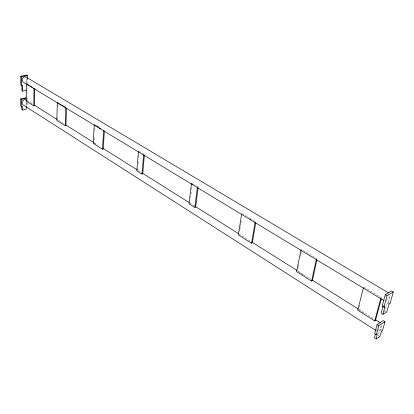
<?xml version="1.0" encoding="UTF-8"?>
<svg xmlns="http://www.w3.org/2000/svg" width="414" height="414" viewBox="0 0 414 414"><rect width="100%" height="100%" fill="white"/><g stroke="black" fill="none" stroke-linecap="round" stroke-linejoin="round"><path stroke-width="0.31" stroke-dasharray="2.07 1.55" d="M27.365 102.512L27.345 105.042L26.599 104.566L26.615 102.667M26.77 83.121L26.806 78.774M26.91 97.642L27.008 85.419M27.386 99.981L27.407 98.087M27.526 83.581L27.567 79.229M57.593 119.548L57.665 116.986M57.955 106.74L58.027 104.173M94.19 139.942L94.397 136.097M94.702 130.332L94.904 126.487M137.65 169.952L137.862 167.375M138.188 163.509L138.4 160.932M138.669 157.708L138.887 155.136M190.476 197.799L190.631 196.541M190.937 194.021L191.164 192.127M191.47 189.607L191.703 187.718M239.608 231.364L239.809 230.101M239.908 229.465L240.311 226.934M240.415 226.298L240.813 223.767M240.917 223.13L241.217 221.231M297.852 268.738L298.235 266.875M298.365 266.254L298.748 264.396M300.404 256.328L300.781 254.47M300.911 253.849L301.294 251.986M301.423 251.365L301.801 249.507L317.145 258.776M359.114 307.219L359.756 304.725M379.845 336.603L378.122 335.49L379.762 330.274L380.735 329.658L382.241 324.224M383.535 311.804L384.927 310.955L387.323 302.991L388.306 302.396L390.319 295.135M27.096 79.038L26.346 81.134L25.006 82.008M26.91 101.772L26.17 103.826L24.85 104.706M385.527 296.812L386.019 295.793M377.283 326.837L377.765 325.854M377.946 330.672L380.042 328.504L381.475 325.57L381.423 324.074M386.148 300.931L388.28 298.768L389.75 295.741L389.719 294.142M380.875 298.204L381.646 297.749M26.599 104.566L25.652 104.778L26.403 105.254L27.345 105.042M95.556 124.899L97.212 125.897M97.766 126.229L99.417 127.227M139.207 151.27L143.384 153.791M192.779 183.635L198.182 186.9M242.428 213.634L250.511 218.52M253.208 220.144L255.366 221.449M364.248 287.233L381.103 297.418M388.306 302.396L390.086 303.478M387.323 302.991L389.103 304.073M383.136 305.516L384.477 306.334M384.927 310.955L385.812 311.499M27.293 100.726L32.768 104.168M58.493 120.355L64.512 124.143M94.066 142.747L97.352 144.812M137.852 170.299L141.138 172.364M189.85 203.02L194.228 205.774M239.106 234.019L251.148 241.595M297.671 270.875L310.805 279.139M358.969 309.449L374.292 319.096M94.019 143.146L96.198 144.517M298.416 271.894L303.783 275.274M358.472 309.719L363.787 313.067M380.735 329.658L382.469 330.76M379.762 330.274L381.496 331.376M376.347 329.306L376.404 330.802"/><path stroke-width="0.62" d="M26.061 97.745L20.731 98.91L20.7 105.891L21.445 106.372L22.397 106.155L22.604 110.026L26.144 109.213L26.33 106.382M27.572 78.608L27.598 75.498L26.832 75.048L20.824 76.238L20.788 84.973L21.544 85.439L22.506 85.237L22.698 91.163L26.299 90.397M21.445 106.372L21.476 99.386L20.731 98.91M21.544 85.439L21.585 76.693L20.824 76.238M34.745 88.782L34.522 105.668L33.777 105.839L26.144 101.021L26.279 83.644M33.777 105.839L34 88.317M66.53 108.018L65.935 125.458L65.179 125.649L65.785 107.552M104.349 130.855L103.272 148.973L102.501 149.195L103.609 130.436M138.421 151.503L136.822 170.842L141.961 174.082L142.737 173.833L144.372 155.048M141.961 174.082L143.642 154.66M192.526 184.24L191.444 183.583L189.007 203.76L194.849 207.445L197.39 187.18M198.104 187.532L195.636 207.15L194.849 207.445M241.631 213.95L238.319 234.867L251.546 243.209L252.333 242.863L255.8 222.396M251.546 243.209L255.107 222.106M301.014 249.88L296.564 271.61L311.592 281.09L312.373 280.682L316.87 260.028M311.592 281.09L316.353 259.164M375.327 334.134L374.458 337.834L376.186 338.952L379.845 336.603L381.496 331.376L382.469 330.76L384.999 321.694L383.25 320.602L377.128 324.421L374.634 333.524L376.367 334.641L377.356 334.015L376.186 338.952M382.986 306.112L381.206 313.232L382.981 314.329L386.692 312.042L389.103 304.073L390.086 303.478L393.3 291.968L391.499 290.897L385.305 294.556L382.138 306.117L383.923 307.214L384.922 306.608L382.981 314.329M363.471 287.673L357.701 310.174L374.711 320.907L375.477 320.431L381.315 298.97M374.711 320.907L380.875 298.204M376.367 334.641L378.877 325.528L384.999 321.694M383.923 307.214L387.111 295.637L393.3 291.968M26.144 101.021L26.884 100.861M21.476 99.386L26.222 98.346M21.585 76.693L27.598 75.498M26.201 100.038L24.442 99.634L22.672 100.814L21.932 102.879L22.651 104.613L375.86 330.455M388.596 292.946L26.377 77.232L24.597 76.776L22.796 77.946L22.046 80.057L22.775 81.858L384.047 300.636M385.305 294.556L387.111 295.637M26.827 83.98L29.037 85.315M30.139 85.983L32.344 87.318M58.379 103.07L57.318 102.429L56.821 120.376L65.179 125.649M59.435 103.707L60.496 104.349M61.551 104.99L65.257 107.231M95.334 125.432L94.232 124.764L93.259 143.358L102.501 149.195M96.99 126.43L98.092 127.098M99.194 127.766L100.85 128.77M250.258 219.172L251.334 219.824M22.698 91.163L21.947 90.697L21.771 85.367M34.409 105.203L56.847 119.325M65.603 124.837L93.517 142.4M102.822 148.253L137.303 169.957M142.778 173.399L189.302 202.674M195.869 206.809L238.557 233.677M252.24 242.283L297.123 270.528M312.446 280.174L358.421 309.108M375.389 319.784L380.316 322.884M377.128 324.421L378.877 325.528M22.604 110.026L21.859 109.544L21.688 106.32"/></g></svg>
